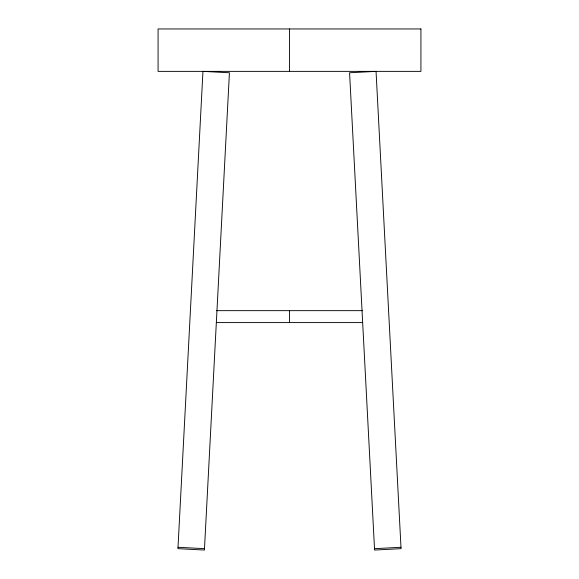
<?xml version="1.0" encoding="UTF-8"?>
<svg xmlns="http://www.w3.org/2000/svg" width="579" height="579" viewBox="0 0 579 579"><rect width="100%" height="100%" fill="white"/><g stroke="black" fill="none" stroke-linecap="round" stroke-linejoin="round"><path stroke-width="0.87" d="M374.512 548.668L400.986 547.278M216.539 310.655L362.461 310.655M216.539 322.59L362.461 322.59M178.014 547.278L204.488 548.668M289.5 28.95L289.5 71.369M289.5 310.655L289.5 322.59M202.954 71.369L177.941 548.66L204.416 550.05L229.429 72.759L202.954 71.369M376.046 71.369L349.571 72.759L374.584 550.05L401.059 548.66L376.046 71.369M420.926 28.95L158.074 28.95L158.074 71.369L420.926 71.369L420.926 28.95"/></g></svg>
